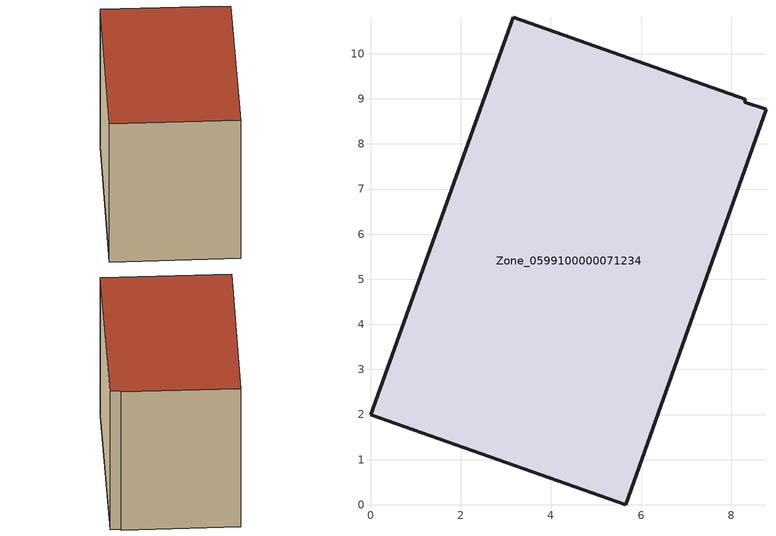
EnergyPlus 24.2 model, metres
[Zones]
Zone_0599100000071234
 floor ground (C_G): 0,2 3.17,10.81 8.31,8.99 8.3,8.93 8.77,8.77 5.66,0 z0.61
 wall outside (C_F): 3.17,10.81 0,2 5.66,0 8.77,8.77 8.3,8.93 8.31,8.99 3.17,10.81 z0.61:8.21
 roof outside (C_R): 8.77,8.77 8.3,8.93 8.31,8.99 3.17,10.81 0,2 5.66,0 z8.21
[BUILDING]
Pand.0599100000071234: North Axis=0; Terrain=City; Loads Convergence Tolerance Value=0.04; Temperature Convergence Tolerance Value=0.4; Solar Distribution=FullExterior; Maximum Number of Warmup Days=25; Minimum Number of Warmup Days=1
[Site:Location]
Rotterdam.The.Hague.AP_ZH_NLD Design_Conditions: Latitude=51.96; Longitude=4.45; Time Zone=1; Elevation=-4.5
[SITE:GROUNDTEMPERATURE:BUILDINGSURFACE]
18, 18, 18, 18, 18, 18, 18, 18, 18, 18, 18, 18
[MATERIAL] Thermal Absorptance=0.9; Solar Absorptance=0.7; Visible Absorptance=0.7
Name | Roughness | Thickness | Conductivity | Density | Specific Heat
G.TI.1965-1974 | MediumSmooth | 0.15 | 0.882353 | 540 | 1210
F.TI.1965-1974 | Rough | 0.3 | 0.697674 | 1920 | 840
R.TI.1965-1974 | MediumRough | 0.2 | 0.232558 | 1500 | 1000
[CONSTRUCTION]
C_G: G.TI.1965-1974
C_F: F.TI.1965-1974
C_R: R.TI.1965-1974
[ZONE]
Zone_0599100000071234: Type=1; Multiplier=1; Ceiling Height=Autocalculate; Volume=Autocalculate; Floor Area=autocalculate; Part of Total Floor Area=Yes
[ZONEINFILTRATION:DESIGNFLOWRATE]
Infil_Zone_0599100000071234: Zone or ZoneList or Space or SpaceList=Zone_0599100000071234; Schedule=AlwaysOn; Design Flow Rate Calculation Method=Flow/Area; Flow Rate per Floor Area=0.003; Constant Term Coefficient=1; Temperature Term Coefficient=0; Velocity Term Coefficient=0; Velocity Squared Term Coefficient=0
[HVACTEMPLATE:ZONE:IDEALLOADSAIRSYSTEM]
Zone_0599100000071234: Maximum Heating Supply Air Temperature=50; Minimum Cooling Supply Air Temperature=13; Maximum Heating Supply Air Humidity Ratio=0.0156; Minimum Cooling Supply Air Humidity Ratio=0.0077; Heating Limit=NoLimit; Cooling Limit=NoLimit; Dehumidification Control Type=ConstantSensibleHeatRatio; Cooling Sensible Heat Ratio=0.7; Dehumidification Setpoint=60; Humidification Control Type=None; Humidification Setpoint=30; Outdoor Air Method=None; Outdoor Air Flow Rate per Person=0.00944; Outdoor Air Flow Rate per Zone Floor Area=0; Outdoor Air Flow Rate per Zone=0; Demand Controlled Ventilation Type=None; Outdoor Air Economizer Type=NoEconomizer; Heat Recovery Type=None; Sensible Heat Recovery Effectiveness=0.7; Latent Heat Recovery Effectiveness=0.65
[ZONECONTROL:THERMOSTAT]
ThermostatControl_Zone_0599100000071234: Zone or ZoneList=Zone_0599100000071234; Control Type Schedule=DualSetpointControlType; Control 1=Thermostat_Zone_0599100000071234; Temperature Difference Between Cutout And Setpoint=0
[THERMOSTATSETPOINT:DUALSETPOINT]
Thermostat_Zone_0599100000071234: Heating Setpoint Temperature Schedule=HeatingSetpoint_Zone_0599100000071234; Cooling Setpoint Temperature Schedule=CoolingSetpoint_Zone_0599100000071234
[SCHEDULE:COMPACT]
HeatingSetpoint_Zone_0599100000071234: Through: 12/31, For: AllDays, Until: 24:00, 21
CoolingSetpoint_Zone_0599100000071234: Through: 12/31, For: AllDays, Until: 24:00, 24
DualSetpointControlType: Through: 12/31, For: AllDays, Until: 24:00, 4
AlwaysOn: Through: 12/31, For: AllDays, Until: 24:00, 1
